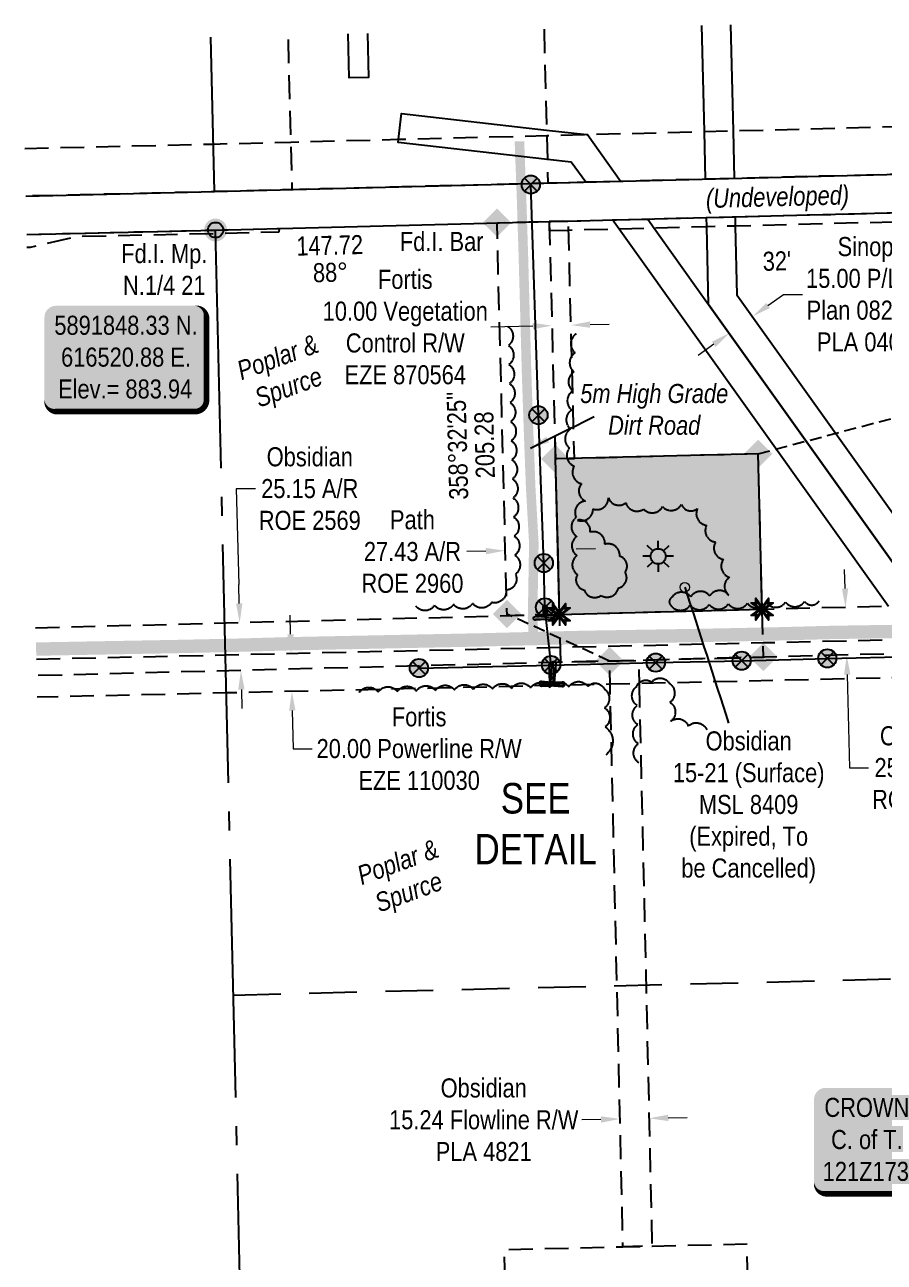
# Model space of a CAD drawing. Extents: x 616380 to 618749, y 5890946 to 5893101.
# Drawn here: x 616421 to 616872, y 5891307 to 5891956 of the extents above; entities that cross this region are included whole.
import ezdxf
from ezdxf.enums import TextEntityAlignment as Align

# ---------------------------------------------------------------- set-up
doc = ezdxf.new("R2010")
doc.units = 0
doc.header["$LTSCALE"] = 5
doc.header["$PDSIZE"] = 0.5
for name, pattern in [('0', [1, 1, 0]), ('foc-ACCESSROAD', [3.75, 2.5, -1.25]), ('foc-FLOWLINE', [3.75, 2.5, -1.25]), ('foc-LSD', [8, 5, -3]), ('foc-QUARTERLINE', [33, 25, -3, 2, -3]), ('foc-TIELINE', [1.875, 1.25, -0.625])]:
    doc.linetypes.add(name, pattern=pattern)
doc.layers.get('Defpoints').update_dxf_attribs({"color": 9})
for name, color, linetype, lineweight in [('AS-GENERAL', 48, 'Continuous', 18), ('C-AR-T', 13, 'Continuous', 9), ('C-FLOWLINE-T', 13, 'Continuous', 9), ('C-WS-T', 13, 'Continuous', 9), ('F-AR-T', 190, 'Continuous', 9), ('F-EZE-T', 190, 'Continuous', 9), ('F-RW-T', 190, 'Continuous', 9), ('T-TEXT', 48, 'Continuous', 18)]:
    doc.layers.add(name, color=color, linetype=linetype, lineweight=lineweight)
for name, color, linetype in [('AS-OWNER', 7, 'Continuous'), ('AS-POWER', 104, 'foc-POWER'), ('AS-POWER-EXISTING-ANC', 72, 'Continuous'), ('AS-POWER-EXISTING-PP', 72, 'Continuous'), ('AS-ROADS', 254, 'Continuous'), ('AS-SYMBOL', 7, 'Continuous'), ('C-FLOWLINE', 13, 'foc-FLOWLINE'), ('C-RW', 13, 'Continuous'), ('C-WS', 13, 'foc-ACCESSROAD'), ('C-WS-S', 8, 'Continuous'), ('DETAIL-T', 7, 'Continuous'), ('F-AR', 190, 'foc-ACCESSROAD'), ('F-EZE', 190, 'foc-FLOWLINE'), ('F-RW', 190, 'Continuous'), ('L-BD', 7, 'Continuous'), ('L-MON', 1, 'Continuous'), ('L-MON-T', 1, 'Continuous'), ('L-QSEC', 8, 'foc-QUARTERLINE'), ('L-SEC', 7, 'Continuous'), ('L-SECTION-LSD', 7, 'foc-LSD'), ('L-TIE', 7, 'foc-TIELINE'), ('P-PROPOSED', 10, 'Continuous'), ('P-PROPOSED-H', 21, 'Continuous'), ('T-BUSH', 110, '0'), ('T-BUSH-T', 110, 'Continuous')]:
    doc.layers.add(name, color=color, linetype=linetype)
doc.styles.add('80', font='ARIALN.TTF', dxfattribs={"height": 10})
doc.styles.add('80CG', font='ARIALN.TTF', dxfattribs={"height": 10})
doc.styles.add('80L', font='ARIALN.TTF', dxfattribs={"height": 10})
doc.styles.add('80LS', font='ARIALNI.TTF', dxfattribs={"height": 10})
doc.styles.add('foc-LtypeFont', font='ARIALN.TTF', dxfattribs={"height": 7.35})
doc.linetypes.add('foc-POWER', pattern='A,6,-1,["P",foc-LtypeFont,S=0.2,R=0,X=-0.625,Y=-0.75],-1.24,4', length=12.24)
doc.dimstyles.new('Compass 5 000', dxfattribs={"dimscale": 5, "dimtxt": 9, "dimasz": 2, "dimexe": 0.2, "dimexo": 0.0625, "dimgap": 0.5, "dimtad": 0, "dimtih": 1, "dimtoh": 1, "dimzin": 0, "dimdsep": 46, "dimtxsty": '80CG', "dimcen": 0.1, "dimse1": 1, "dimse2": 1, "dimclrd": 256, "dimclrt": 256, "dimaunit": 1, "dimadec": 4, "dimazin": 0, "dimtfac": 0.06, "dimtofl": 0, "dimtmove": 0, "dimatfit": 1, "dimfxl": 0.2, "dimtolj": 1, "dimtzin": 0, "dimlwd": -1, "dimarcsym": 0})

# ---------------------------------------------------------------- blocks, each defined once
blk = doc.blocks.new('*D422')
at = {"layer": 'Defpoints', "color": 0, "transparency": 16777216}
for p in [(616658.23, 5891628.56), (616560.89, 5891606.36), (616658.68, 5891608.57)]:
    blk.add_point(p, dxfattribs=at)
at = {"layer": 'F-EZE-T', "transparency": 16777216}
for p, q in [((616560.21, 5891636.34), (616559.98, 5891646.34)), ((616561.11, 5891596.36), (616561.57, 5891576.34)), ((616561.57, 5891576.34), (616571.57, 5891576.34))]:
    blk.add_line(p, q, dxfattribs=at)
for points in [[(616561.88, 5891636.38), (616558.54, 5891636.31), (616560.43, 5891626.35)], [(616562.78, 5891596.4), (616559.45, 5891596.32), (616560.89, 5891606.36)]]:
    blk.add_solid(points, dxfattribs=at)
at = {"layer": 'F-EZE-T', "transparency": 16777216, "insert": (616627.65, 5891576.34), "char_height": 10, "attachment_point": 5, "style": '80CG'}
blk.add_mtext('\\A1;Fortis\\P20.00 Powerline R/W\\PEZE 110030', dxfattribs=at)
blk = doc.blocks.new('*D425')
at = {"layer": 'Defpoints', "color": 0, "transparency": 16777216}
for p in [(616697.29, 5891798.2), (616697.56, 5891787.53), (616707.57, 5891787.79)]:
    blk.add_point(p, dxfattribs=at)
at = {"layer": 'F-EZE-T', "transparency": 16777216}
for p, q in [((616687.3, 5891797.94), (616665.18, 5891797.38)), ((616717.29, 5891798.7), (616727.29, 5891798.96))]:
    blk.add_line(p, q, dxfattribs=at)
for points in [[(616687.25, 5891799.61), (616687.34, 5891796.28), (616697.29, 5891798.2)], [(616717.25, 5891800.37), (616717.33, 5891797.04), (616707.29, 5891798.45)]]:
    blk.add_solid(points, dxfattribs=at)
at = {"layer": 'F-EZE-T', "transparency": 16777216, "insert": (616620.38, 5891797.38), "char_height": 10, "attachment_point": 5, "style": '80CG'}
blk.add_mtext('\\A1;Fortis\\P10.00 Vegetation\\PControl R/W\\PEZE 870564', dxfattribs=at)
blk = doc.blocks.new('*D429')
at = {"layer": 'C-FLOWLINE-T', "transparency": 16777216}
for p, q in [((616758.27, 5891382.76), (616768.26, 5891382.99)), ((616723.03, 5891381.96), (616713.03, 5891381.73))]:
    blk.add_line(p, q, dxfattribs=at)
for points in [[(616722.99, 5891383.62), (616723.06, 5891380.29), (616733.02, 5891382.19)], [(616758.23, 5891384.43), (616758.3, 5891381.1), (616748.27, 5891382.54)]]:
    blk.add_solid(points, dxfattribs=at)
at = {"layer": 'Defpoints', "color": 0, "transparency": 16777216}
for p in [(616732.72, 5891395.21), (616747.97, 5891395.56), (616733.02, 5891382.19)]:
    blk.add_point(p, dxfattribs=at)
at = {"layer": 'C-FLOWLINE-T', "transparency": 16777216, "insert": (616661.53, 5891381.73), "char_height": 10, "attachment_point": 5, "style": '80CG'}
blk.add_mtext('\\A1;Obsidian\\P15.24 Flowline R/W\\PPLA 4821', dxfattribs=at)
blk = doc.blocks.new('*D432')
at = {"layer": 'Defpoints', "color": 0, "transparency": 16777216}
for p in [(616672.18, 5891698.96), (616699.62, 5891699.66), (616672.66, 5891680.19)]:
    blk.add_point(p, dxfattribs=at)
at = {"layer": 'F-AR-T', "transparency": 16777216}
for p, q in [((616710.09, 5891681.14), (616720.09, 5891681.39)), ((616662.66, 5891679.93), (616652.67, 5891679.68))]:
    blk.add_line(p, q, dxfattribs=at)
for points in [[(616662.62, 5891681.6), (616662.71, 5891678.27), (616672.66, 5891680.19)], [(616710.05, 5891682.8), (616710.14, 5891679.47), (616700.1, 5891680.88)]]:
    blk.add_solid(points, dxfattribs=at)
at = {"layer": 'F-AR-T', "transparency": 16777216, "insert": (616624.14, 5891679.68), "char_height": 10, "attachment_point": 5, "style": '80CG'}
blk.add_mtext('\\A1;Path\\P27.43 A/R\\PROE 2960', dxfattribs=at)
blk = doc.blocks.new('*D434')
at = {"layer": 'C-AR-T', "transparency": 16777216}
for p, q in [((616851.06, 5891660.35), (616850.81, 5891670.35)), ((616852.2, 5891615.19), (616853.42, 5891566.38)), ((616853.42, 5891566.38), (616863.42, 5891566.38))]:
    blk.add_line(p, q, dxfattribs=at)
for points in [[(616852.72, 5891660.39), (616849.39, 5891660.31), (616851.31, 5891650.35)], [(616853.86, 5891615.24), (616850.53, 5891615.15), (616851.94, 5891625.19)]]:
    blk.add_solid(points, dxfattribs=at)
at = {"layer": 'Defpoints', "color": 0, "transparency": 16777216}
for p in [(616851.31, 5891650.35), (616962.4, 5891653.15), (616963.04, 5891627.99)]:
    blk.add_point(p, dxfattribs=at)
at = {"layer": 'C-AR-T', "transparency": 16777216, "insert": (616891.97, 5891566.38), "char_height": 10, "attachment_point": 5, "style": '80CG'}
blk.add_mtext('\\A1;Obsidian\\P25.15 A/R\\PROE 2569', dxfattribs=at)
blk = doc.blocks.new('GAS')
h = blk.add_hatch(color=255)
h.dxf.hatch_style = 1
edge = h.paths.add_edge_path()
edge.add_arc((0, 0), 0.9, 0, 360)
for p, q in [((0, 0.81), (0, 1.62)), ((-0.81, 0), (-1.62, 0)), ((-0.57, 0.57), (-1.14, 1.14)), ((0.57, 0.57), (1.14, 1.14)), ((1.62, 0), (0.81, 0)), ((-0.57, -0.57), (-1.14, -1.14)), ((0, -0.81), (0, -1.62)), ((1.14, -1.14), (0.57, -0.57))]:
    blk.add_line(p, q)
blk.add_circle((0, 0), 0.8)
blk = doc.blocks.new('*U418')
h = blk.add_hatch(color=255)
h.dxf.hatch_style = 1
edge = h.paths.add_edge_path()
edge.add_arc((0.2, 2.16), 0.2, -5.284, 174.716, ccw=False)
edge.add_line((0.4, 2.14), (0.22, 0.18))
edge.add_line((0.22, 0.18), (-0.18, 0.22))
edge.add_line((-0.18, 0.22), (0, 2.18))
h = blk.add_hatch(color=255)
h.dxf.hatch_style = 1
edge = h.paths.add_edge_path()
edge.add_arc((-1.1, 0.1), 0.2, 84.716, 264.716, ccw=False)
edge.add_line((-1.08, 0.3), (0.22, 0.18))
edge.add_line((0.22, 0.18), (1.11, 0.1))
edge.add_arc((1.1, -0.1), 0.2, -95.284, 84.716, ccw=False)
edge.add_line((1.08, -0.3), (-1.11, -0.1))
at = {"color": 255, "flags": 128}
blk.add_lwpolyline([(0, 2.18, -1), (0.4, 2.14), (0.22, 0.18), (-0.18, 0.22)], format="xyb", close=True, dxfattribs=at)
at = {"color": 72, "const_width": 0.1, "flags": 128}
for points in [[(0.2, 2.16), (0, 0)], [(-1.1, 0.1), (1.1, -0.1)]]:
    blk.add_lwpolyline(points, dxfattribs=at)
at = {"color": 255}
blk.add_lwpolyline([(-1.11, -0.1, -1), (-1.08, 0.3), (0.22, 0.18), (1.11, 0.1, -1), (1.08, -0.3)], format="xyb", close=True, dxfattribs=at)
blk = doc.blocks.new('*U419')
h = blk.add_hatch(color=255)
h.dxf.hatch_style = 1
edge = h.paths.add_edge_path()
edge.add_arc((-1.1, -0.08), 0.2, 94.0216, 274.0216, ccw=False)
edge.add_line((-1.11, 0.12), (0.19, 0.21))
edge.add_line((0.19, 0.21), (1.08, 0.28))
edge.add_arc((1.1, 0.08), 0.2, -85.9784, 94.0216, ccw=False)
edge.add_line((1.11, -0.12), (-1.08, -0.28))
h = blk.add_hatch(color=255)
h.dxf.hatch_style = 1
edge = h.paths.add_edge_path()
edge.add_arc((-0.08, 1.08), 0.2, 4.0216, 184.0216, ccw=False)
edge.add_line((0.12, 1.1), (0.19, 0.21))
edge.add_line((0.19, 0.21), (-0.21, 0.19))
edge.add_line((-0.21, 0.19), (-0.28, 1.07))
at = {"color": 255}
blk.add_lwpolyline([(-1.08, -0.28, -1), (-1.11, 0.12), (0.19, 0.21), (1.08, 0.28, -1), (1.11, -0.12)], format="xyb", close=True, dxfattribs=at)
at = {"color": 72, "const_width": 0.1, "flags": 128}
for points in [[(-1.1, -0.08), (1.1, 0.08)], [(-0.08, 1.08), (0, 0)]]:
    blk.add_lwpolyline(points, dxfattribs=at)
at = {"color": 255, "flags": 128}
blk.add_lwpolyline([(-0.28, 1.07, -1), (0.12, 1.1), (0.19, 0.21), (-0.21, 0.19)], format="xyb", close=True, dxfattribs=at)
blk = doc.blocks.new('POWERPOLE')
h = blk.add_hatch(color=255)
edge = h.paths.add_edge_path()
edge.add_arc((0, 0), 0.96, 0, 360)
at = {"linetype": 'Continuous'}
for p, q in [((0.68, -0.68), (-0.68, 0.68)), ((-0.68, -0.68), (0.68, 0.68))]:
    blk.add_line(p, q, dxfattribs=at)
blk.add_circle((0, 0), 0.96, dxfattribs=at)
blk = doc.blocks.new('fdia')
at = {"color": 255, "const_width": 1}
blk.add_lwpolyline([(-0.5, 0, 1), (0.5, 0, 1)], format="xyb", close=True, dxfattribs=at)
blk = doc.blocks.new('Fdiaa')
blk.add_blockref('fdia', (0, 0))
blk = doc.blocks.new('fdib')
at = {"color": 1, "const_width": 1.6}
blk.add_lwpolyline([(-0.4, 0, 1), (0.4, 0, 1)], format="xyb", close=True, dxfattribs=at)
at = {"color": 1}
blk.add_circle((0, 0), 0.8, dxfattribs=at)
blk = doc.blocks.new('Fdibb')
blk.add_blockref('fdib', (0, 0))
blk = doc.blocks.new('fdicc')
for name in ['Fdibb', 'Fdiaa']:
    blk.add_blockref(name, (0, 0))
blk = doc.blocks.new('FDI')
blk.add_blockref('fdicc', (0, 0))
blk = doc.blocks.new('SMONA')
blk.add_hatch(color=255).paths.add_polyline_path([(0, -1.49), (1.49, 0), (0, 1.49), (-1.49, 0)])
blk = doc.blocks.new('SMONAA')
blk.add_blockref('SMONA', (0, 0))
blk = doc.blocks.new('SMONB')
at = {"color": 1}
blk.add_solid([(0, 1.2), (1.2, 0), (-1.2, 0), (0, -1.2)], dxfattribs=at)
blk = doc.blocks.new('SMONBB')
blk.add_blockref('SMONB', (0, 0))
blk = doc.blocks.new('SMONCC')
for name in ['SMONAA', 'SMONBB']:
    blk.add_blockref(name, (0, 0))
blk = doc.blocks.new('FDIBAR')
blk.add_blockref('SMONCC', (0, 0))
blk = doc.blocks.new('*U443')
h = blk.add_hatch(color=255)
h.dxf.hatch_style = 1
edge = h.paths.add_edge_path()
edge.add_arc((-0.09, 2), 0.2, 2.6486, 182.6486, ccw=False)
edge.add_line((0.11, 2.01), (0.19, 0.21))
edge.add_line((0.19, 0.21), (-0.21, 0.19))
edge.add_line((-0.21, 0.19), (-0.29, 1.99))
h = blk.add_hatch(color=255)
h.dxf.hatch_style = 1
edge = h.paths.add_edge_path()
edge.add_arc((-1.1, -0.05), 0.2, 92.6486, 272.6486, ccw=False)
edge.add_line((-1.11, 0.15), (0.19, 0.21))
edge.add_line((0.19, 0.21), (1.09, 0.25))
edge.add_arc((1.1, 0.05), 0.2, -87.3514, 92.6486, ccw=False)
edge.add_line((1.11, -0.15), (-1.09, -0.25))
at = {"color": 255, "flags": 128}
blk.add_lwpolyline([(-0.29, 1.99, -1), (0.11, 2.01), (0.19, 0.21), (-0.21, 0.19)], format="xyb", close=True, dxfattribs=at)
at = {"color": 72, "const_width": 0.1, "flags": 128}
for points in [[(-0.09, 2), (0, 0)], [(-1.1, -0.05), (1.1, 0.05)]]:
    blk.add_lwpolyline(points, dxfattribs=at)
at = {"color": 255}
blk.add_lwpolyline([(-1.09, -0.25, -1), (-1.11, 0.15), (0.19, 0.21), (1.09, 0.25, -1), (1.11, -0.15)], format="xyb", close=True, dxfattribs=at)
blk = doc.blocks.new('TEMP')
h = blk.add_hatch(color=255)
h.dxf.hatch_style = 1
h.paths.add_polyline_path([(0, 0.25), (-0.67, 1.15), (-0.67, 0.67), (-1.15, 0.67), (-0.25, 0), (-1.15, -0.67), (-0.67, -0.67), (-0.67, -1.15), (0, -0.25), (0.67, -1.15), (0.67, -0.67), (1.15, -0.67), (0.25, 0), (1.15, 0.67), (0.67, 0.67), (0.67, 1.15)])
h.paths.add_polyline_path([(0.57, 0.85), (0.57, 0.57), (0.85, 0.57), (0.08, 0), (0.85, -0.57), (0.57, -0.57), (0.57, -0.85), (0, -0.08), (-0.57, -0.85), (-0.57, -0.57), (-0.85, -0.57), (-0.08, 0), (-0.85, 0.57), (-0.57, 0.57), (-0.57, 0.85), (0, 0.08)], flags=16)
h = blk.add_hatch(color=1)
h.dxf.hatch_style = 1
h.paths.add_polyline_path([(0, 0.08), (-0.57, 0.85), (-0.57, 0.57), (-0.85, 0.57), (-0.08, 0), (-0.85, -0.57), (-0.57, -0.57), (-0.57, -0.85), (0, -0.08), (0.57, -0.85), (0.57, -0.57), (0.85, -0.57), (0.08, 0), (0.85, 0.57), (0.57, 0.57), (0.57, 0.85)])
at = {"color": 1}
for p, q in [((-0.08, 0), (0.08, 0)), ((0, 0.08), (0, -0.08))]:
    blk.add_line(p, q, dxfattribs=at)
at = {"color": 255, "flags": 128}
blk.add_lwpolyline([(-0.25, 0), (-1.15, 0.67), (-0.67, 0.67), (-0.67, 1.15), (0, 0.25), (0.67, 1.15), (0.67, 0.67), (1.15, 0.67), (0.25, 0), (1.15, -0.67), (0.67, -0.67), (0.67, -1.15), (0, -0.25), (-0.67, -1.15), (-0.67, -0.67), (-1.15, -0.67)], close=True, dxfattribs=at)
at = {"color": 1, "flags": 128}
blk.add_lwpolyline([(-0.08, 0), (-0.85, 0.57), (-0.57, 0.57), (-0.57, 0.85), (0, 0.08), (0.57, 0.85), (0.57, 0.57), (0.85, 0.57), (0.08, 0), (0.85, -0.57), (0.57, -0.57), (0.57, -0.85), (0, -0.08), (-0.57, -0.85), (-0.57, -0.57), (-0.85, -0.57)], close=True, dxfattribs=at)
blk = doc.blocks.new('*D446')
at = {"layer": 'Defpoints', "color": 0, "transparency": 16777216}
for p in [(616802.49, 5891802.95), (616828.75, 5891766.17), (616816.53, 5891757.45)]:
    blk.add_point(p, dxfattribs=at)
at = {"layer": 'F-RW-T', "transparency": 16777216}
for p, q in [((616810.63, 5891808.76), (616818.77, 5891814.57)), ((616818.77, 5891814.57), (616828.77, 5891814.57)), ((616782.14, 5891788.42), (616774, 5891782.61))]:
    blk.add_line(p, q, dxfattribs=at)
for points in [[(616809.66, 5891810.11), (616811.6, 5891807.4), (616802.49, 5891802.95)], [(616781.17, 5891789.77), (616783.1, 5891787.06), (616790.27, 5891794.23)]]:
    blk.add_solid(points, dxfattribs=at)
at = {"layer": 'F-RW-T', "transparency": 16777216, "insert": (616867.85, 5891814.57), "char_height": 10, "attachment_point": 5, "style": '80CG', "bg_fill": 3, "box_fill_scale": 1.1, "bg_fill_color": 256, "bg_fill_true_color": 13158600, "bg_fill_transparency": 0}
blk.add_mtext('\\A1;Sinopec\\P15.00 P/L R/W\\PPlan 082 1042\\PPLA 040729', dxfattribs=at)
blk = doc.blocks.new('*D447')
at = {"layer": 'C-AR-T', "transparency": 16777216}
for p, q in [((616541.74, 5891712.68), (616531.74, 5891712.68)), ((616531.74, 5891712.68), (616533.02, 5891662.5)), ((616533.28, 5891652.5), (616533.02, 5891662.5)), ((616534.43, 5891607.38), (616534.69, 5891597.39))]:
    blk.add_line(p, q, dxfattribs=at)
for points in [[(616534.95, 5891652.55), (616531.61, 5891652.46), (616533.54, 5891642.51)], [(616536.1, 5891607.43), (616532.77, 5891607.34), (616534.18, 5891617.38)]]:
    blk.add_solid(points, dxfattribs=at)
at = {"layer": 'Defpoints', "color": 0, "transparency": 16777216}
for p in [(616533.54, 5891642.51), (616544.59, 5891642.79), (616545.24, 5891617.66)]:
    blk.add_point(p, dxfattribs=at)
at = {"layer": 'C-AR-T', "transparency": 16777216, "insert": (616570.29, 5891712.68), "char_height": 10, "attachment_point": 5, "style": '80CG'}
blk.add_mtext('\\A1;Obsidian\\P25.15 A/R\\PROE 2569', dxfattribs=at)
blk = doc.blocks.new('*U454')
h = blk.add_hatch(color=254)
edge = h.paths.add_edge_path()
edge.add_line((-36.5, -28.5), (36.5, -28.5))
edge.add_arc((36.5, -22.5), 6, 270, 360)
edge.add_line((42.5, -22.5), (42.5, 21))
edge.add_arc((36.5, 21), 6, 0, 90)
edge.add_line((36.5, 27), (-36.5, 27))
edge.add_arc((-36.5, 21), 6, 90, 180)
edge.add_line((-42.5, 21), (-42.5, -22.5))
edge.add_arc((-36.5, -22.5), 6, 180, 270)
at = {"color": 1, "flags": 128}
blk.add_lwpolyline([(-36.5, -28.5, 3, 3, 0), (36.5, -28.5, 3, 3, 0.414214), (42.5, -22.5, 3, 3, 0), (42.5, 21, 3, 0, 0.414214), (36.5, 27, 0, 0, 0), (-36.5, 27, 0, 0, 0.414214), (-42.5, 21, 0, 0, 0), (-42.5, -22.5, 0, 3, 0.414214)], format="xyseb", close=True, dxfattribs=at)
blk.add_lwpolyline([(30.2, 16.34, 0, 10, 0), (0, 0, 5, 5, 0)], format="xyseb", dxfattribs=at)
at = {"color": 1, "style": '80'}
blk.add_attdef('ENTER_TEXT_001', (-35.99, -5), '', height=10, dxfattribs=at)
blk = doc.blocks.new('*U470')
h = blk.add_hatch(color=255)
edge = h.paths.add_edge_path()
edge.add_line((-21.5, -28.5), (21.5, -28.5))
edge.add_arc((21.5, -22.5), 6, 270, 360)
edge.add_line((27.5, -22.5), (27.5, 21))
edge.add_arc((21.5, 21), 6, 0, 90)
edge.add_line((21.5, 27), (-21.5, 27))
edge.add_arc((-21.5, 21), 6, 90, 180)
edge.add_line((-27.5, 21), (-27.5, -22.5))
edge.add_arc((-21.5, -22.5), 6, 180, 270)
at = {"color": 14, "flags": 128}
blk.add_lwpolyline([(-21.5, -28.5, 3, 3, 0), (21.5, -28.5, 3, 3, 0.414214), (27.5, -22.5, 3, 3, 0), (27.5, 21, 3, 0, 0.414214), (21.5, 27, 0, 0, 0), (-21.5, 27, 0, 0, 0.414214), (-27.5, 21, 0, 0, 0), (-27.5, -22.5, 0, 3, 0.414214)], format="xyseb", close=True, dxfattribs=at)
at = {"color": 14, "style": '80'}
blk.add_attdef('ENTER_TEXT_001', (-26.85, -4.92), '', height=10, dxfattribs=at)

msp = doc.modelspace()

# ---------------------------------------------------------------- hatches: boundary and pattern name
at = {"layer": 'P-PROPOSED-H'}
h = msp.add_hatch(color=256, dxfattribs=at)
h.dxf.hatch_style = 1
h.paths.add_polyline_path([(616701.155, 5891646.793), (616807.575, 5891649.514), (616805.5, 5891730.976), (616699.08, 5891728.255)])

# ---------------------------------------------------------------- linework, layer by layer
at = {"layer": 'AS-POWER', "flags": 128}
for points in [[(616696.835, 5891620.232), (616693.666, 5891650.484), (616693.053, 5891673.677), (616690.197, 5891751.228), (616686.23, 5891872.162)], [(616627.544, 5891618.622), (616696.835, 5891620.232), (616751.76, 5891621.488), (616796.824, 5891622.489), (616841.775, 5891623.698), (616886.801, 5891624.668), (616941.869, 5891625.861)]]:
    msp.add_lwpolyline(points, dxfattribs=at)
at = {"layer": 'AS-ROADS', "flags": 128}
for points, const_width in [([(616680.259, 5891894.826), (616681.38, 5891864.844), (616682.33, 5891834.616), (616683.16, 5891804.48), (616683.978, 5891774.205), (616685.006, 5891743.985), (616686.134, 5891713.946), (616687.814, 5891683.925), (616687.151, 5891644.93), (616687.598, 5891634.406)], 4.998), ([(617143.135, 5891862.169), (617145.081, 5891832.083), (617146.176, 5891788.607), (617146.249, 5891758.553), (617140.939, 5891728.863), (617134.454, 5891709.776), (617122.216, 5891686.726), (617109.577, 5891668.984), (617092.627, 5891653.153), (617068.237, 5891643.484), (617043.947, 5891641.768), (616983.27, 5891640.211), (616952.876, 5891639.561), (616921.878, 5891638.756), (616891.503, 5891638.039), (616844.637, 5891637.329), (616814.639, 5891636.531), (616773.529, 5891635.711), (616712.824, 5891634.705), (616658.862, 5891633.383), (616559.129, 5891631.364), (616528.914, 5891630.526), (616498.46, 5891629.879), (616426.747, 5891628.58)], 6.997)]:
    msp.add_lwpolyline(points, dxfattribs=dict(at, const_width=const_width))
at = {"layer": 'C-FLOWLINE', "flags": 128}
msp.add_lwpolyline([(616743.029, 5891610.489), (616749.808, 5891315.536), (616734.563, 5891315.177), (616727.784, 5891610.142), (616727.627, 5891616.999), (616727.512, 5891622.322), (616742.735, 5891622.711), (616742.872, 5891617.354), (616743.029, 5891610.489)], close=True, dxfattribs=at)
at = {"layer": 'C-RW'}
msp.add_lwpolyline([(616600.533, 5891951.362), (616601.01, 5891928.332), (616590.956, 5891928.124), (616590.48, 5891951.119)], dxfattribs=at)
at = {"layer": 'C-WS', "flags": 128}
for points in [[(616699.08, 5891728.255), (616701.795, 5891621.665), (616808.215, 5891624.385), (616805.5, 5891730.976)], [(617341.924, 5891212.209), (617342.156, 5891202.377), (617160.997, 5891198.205), (617150.994, 5891197.976), (617141.028, 5891197.741), (617130.868, 5891197.502), (616675.391, 5891186.665), (616672.397, 5891313.712), (616734.563, 5891315.177), (616749.808, 5891315.536), (616799.444, 5891316.706), (616801.727, 5891219.83), (616801.963, 5891209.767), (617056.848, 5891215.772), (617130.751, 5891217.514), (617140.492, 5891217.744), (617150.859, 5891217.988), (617160.471, 5891218.214), (617163.481, 5891218.285), (617341.682, 5891222.485), (617341.924, 5891212.209)]]:
    msp.add_lwpolyline(points, close=True, dxfattribs=at)
msp.add_lwpolyline([(616426.492, 5891639.772), (617067.293, 5891656.154), (617067.743, 5891631.02), (616427.063, 5891614.641)], dxfattribs=at)
at = {"layer": 'F-AR', "flags": 128}
msp.add_lwpolyline([(616693.154, 5891953.596), (616694.5, 5891900.756), (616694.573, 5891897.869), (616694.892, 5891885.38), (616695.21, 5891872.875), (616561.067, 5891869.467), (616560.432, 5891894.453), (616559.008, 5891950.36)], dxfattribs=at)
msp.add_lwpolyline([(616695.907, 5891852.827), (616701.155, 5891646.793), (616673.742, 5891646.093), (616668.495, 5891852.09)], close=True, dxfattribs=at)
at = {"layer": 'F-EZE', "flags": 128}
for points in [[(616420.781, 5891891.112), (616519.66, 5891893.415), (616560.432, 5891894.453), (616616.801, 5891895.889), (616694.573, 5891897.869), (616715.425, 5891898.399), (616715.889, 5891898.411), (616777.274, 5891899.973), (616792.278, 5891900.355), (617033.296, 5891906.494), (617044.637, 5891906.784), (617121.392, 5891908.739), (617131.395, 5891908.994), (617146.519, 5891909.378), (617151.52, 5891909.506), (617152.12, 5891909.521), (617162.122, 5891909.775), (617325.355, 5891913.932), (617325.962, 5891888.946), (617162.752, 5891884.78), (617152.75, 5891884.525), (617152.15, 5891884.509), (617147.149, 5891884.382), (617132.025, 5891883.997), (617118.15, 5891883.643), (617058.326, 5891882.117), (617046.984, 5891881.828), (616792.898, 5891875.359), (616777.894, 5891874.977), (616733.409, 5891873.846), (616715.012, 5891873.378), (616695.21, 5891872.875), (616561.067, 5891869.467), (616520.251, 5891868.431), (616421.349, 5891866.127)], [(616421.806, 5891846.023), (616520.727, 5891848.327), (616554.191, 5891849.176), (616554.108, 5891847.274), (616520.771, 5891846.425), (616447.542, 5891844.761), (616423.578, 5891839.163), (616421.962, 5891839.125)], [(616426.866, 5891623.307), (616525.912, 5891625.563), (616701.526, 5891629.544), (616808.087, 5891631.963), (616886.153, 5891633.736), (616904.561, 5891634.154), (616922.705, 5891634.567), (617052.434, 5891637.517), (617067.621, 5891637.863), (617154.795, 5891639.848), (617154.954, 5891632.846), (617155.248, 5891619.861), (617150.266, 5891619.747), (617150.722, 5891599.935), (617154.987, 5891414.428), (617155.435, 5891394.931), (617156.959, 5891328.699), (617158.258, 5891328.732), (617160.857, 5891328.799), (617160.967, 5891324.76), (617161.113, 5891318.805), (617157.216, 5891318.705), (617157.699, 5891303.862), (617158.349, 5891283.894), (617160.471, 5891218.214), (617160.833, 5891207.563), (617341.924, 5891212.209), (617342.156, 5891202.377), (617342.395, 5891192.223), (617161.25, 5891187.575), (617151.248, 5891187.318), (617141.36, 5891187.065), (617141.028, 5891197.741), (617140.492, 5891217.744), (617137.809, 5891324.214), (617135.644, 5891410.002), (617135.143, 5891429.546), (617130.279, 5891619.294), (617067.979, 5891617.825), (617051.973, 5891617.511), (616936.752, 5891614.89), (616918.607, 5891614.477), (616900.2, 5891614.059), (616743.029, 5891610.489), (616727.784, 5891610.142), (616526.377, 5891605.576), (616427.321, 5891603.318)]]:
    msp.add_lwpolyline(points, dxfattribs=at)
for points in [[(616705.849, 5891848.135), (616696.033, 5891847.885), (616695.907, 5891852.827), (616705.725, 5891853.025), (616729.159, 5891853.621), (616747.543, 5891854.088), (616778.38, 5891854.873), (616793.383, 5891855.254), (617058.008, 5891861.993), (617069.346, 5891862.282), (617109.307, 5891863.3), (617125.466, 5891863.712), (617132.531, 5891863.893), (617132.56, 5891862.712), (617132.654, 5891859.002), (617123.352, 5891858.765), (617107.159, 5891858.352), (617072.016, 5891857.456), (617060.679, 5891857.167), (616793.501, 5891850.363), (616778.497, 5891849.982), (616750.972, 5891849.282), (616732.587, 5891848.815), (616705.849, 5891848.135)], [(616695.907, 5891852.827), (616699.08, 5891728.255), (616709.077, 5891728.511), (616705.904, 5891853.082)]]:
    msp.add_lwpolyline(points, close=True, dxfattribs=at)
at = {"layer": 'F-RW'}
for points in [[(616790.899, 5891955.954), (616792.278, 5891900.355), (616792.898, 5891875.359), (616777.894, 5891874.978), (616777.274, 5891899.973), (616775.894, 5891955.592)], [(616873.875, 5891650.924), (616735.18, 5891845.179), (616732.587, 5891848.815), (616729.159, 5891853.621), (616747.543, 5891854.088), (616750.972, 5891849.282), (616753.561, 5891845.653), (616779.478, 5891809.348), (616892.252, 5891651.389)], [(616892.252, 5891651.388), (616779.478, 5891809.349), (616778.498, 5891849.982), (616778.38, 5891854.872), (616793.383, 5891855.254), (616793.501, 5891850.363), (616794.371, 5891814.319), (616910.364, 5891651.848)]]:
    msp.add_lwpolyline(points, dxfattribs=at)
msp.add_lwpolyline([(616694.5, 5891900.756), (616715.425, 5891898.399), (616715.889, 5891898.411), (616733.409, 5891873.846), (616715.012, 5891873.378), (616707.445, 5891883.967), (616694.892, 5891885.38), (616616.611, 5891894.195), (616616.801, 5891895.889), (616618.314, 5891909.334), (616694.5, 5891900.756)], close=True, dxfattribs=at)
at = {"layer": 'L-QSEC'}
for p, q in [((616520.251, 5891868.431), (616518.335, 5891949.379)), ((616520.727, 5891848.327), (616538.721, 5891075.146))]:
    msp.add_line(p, q, dxfattribs=at)
at = {"layer": 'L-SEC'}
for p, q in [((616520.215, 5891868.433), (617325.962, 5891888.949)), ((616421.349, 5891866.136), (616520.26, 5891868.434)), ((616520.727, 5891848.327), (617326.45, 5891868.843)), ((616421.806, 5891846.029), (616520.727, 5891848.327))]:
    msp.add_line(p, q, dxfattribs=at)
at = {"layer": 'L-SECTION-LSD'}
msp.add_line((616530.063, 5891447.194), (617335.924, 5891466.831), dxfattribs=at)
at = {"layer": 'L-TIE', "color": 0, "flags": 128}
for points in [[(616805.5, 5891730.976), (617326.45, 5891868.843)], [(616727.512, 5891622.322), (616673.72, 5891646.959)]]:
    msp.add_lwpolyline(points, dxfattribs=at)
at = {"layer": 'P-PROPOSED', "flags": 128}
msp.add_lwpolyline([(616701.155, 5891646.793), (616807.575, 5891649.514), (616805.5, 5891730.976), (616699.08, 5891728.255)], close=True, dxfattribs=at)
at = {"layer": 'T-BUSH', "flags": 128}
for points in [[(616674.136, 5891797.791, -0.5205671), (616674.446, 5891787.795, -0.5205671), (616674.755, 5891777.8, -0.5205671), (616675.064, 5891767.805, -0.5205671), (616675.374, 5891757.81, -0.5205671), (616675.683, 5891747.815, -0.5205671), (616675.992, 5891737.819, -0.5205671), (616676.302, 5891727.824, -0.5205671), (616676.611, 5891717.829, -0.5205671), (616676.92, 5891707.834, -0.5205671), (616677.23, 5891697.838, -0.5205671), (616677.539, 5891687.843, -0.5205671), (616677.848, 5891677.848, -0.5205671), (616678.158, 5891667.853, -0.5205671), (616673.314, 5891659.468, -0.5205671), (616665.674, 5891653.034, -0.5205671), (616655.686, 5891652.531, -0.5205671), (616645.699, 5891652.027, -0.5205671), (616635.712, 5891651.524, -0.5205671), (616625.977, 5891651.034, -0.5205671)], [(616710.069, 5891793.895, 0.5205671), (616709.47, 5891783.913, 0.5205671), (616708.871, 5891773.931, 0.5205671), (616708.271, 5891763.949, 0.5205671), (616707.672, 5891753.967, 0.5205671), (616707.073, 5891743.985, 0.5205671), (616706.473, 5891734.003, 0.5205671), (616709.017, 5891724.555, 0.5205671), (616712.884, 5891715.333, 0.5205671), (616714.859, 5891706.26, 0.5205671), (616710.017, 5891697.643, 0.5205671), (616710.234, 5891687.645, 0.5205671), (616710.45, 5891677.648, 0.5205671), (616710.666, 5891667.65, 0.5205671), (616714.22, 5891659.662, 0.5205671), (616723.055, 5891656.746, 0.5205671), (616732.242, 5891660.697, 0.5205671), (616735.667, 5891668.898, 0.5205671), (616732.863, 5891677.252, 0.5205671), (616725.113, 5891683.57, 0.5205671), (616717.362, 5891689.889, 0.5205671), (616710.76, 5891696.176, 0.5205671), (616718.854, 5891702.047, 0.5205671), (616726.949, 5891707.919, 0.5205671), (616736.079, 5891705.302, 0.5205671), (616745.405, 5891702.007, 0.5205671), (616755.32, 5891703.313, 0.5205671), (616765.248, 5891704.479, 0.5205671), (616773.689, 5891702.33, 0.5205671), (616778.397, 5891693.508, 0.5205671), (616783.105, 5891684.686, 0.5205671), (616787.214, 5891675.571, 0.5205671), (616790.471, 5891666.249, 0.5205671), (616790.059, 5891656.889, 0.5205671), (616780.069, 5891656.443, 0.5205671), (616770.079, 5891655.998, 0.5205671), (616760.088, 5891655.553, 0.5205671), (616759.857, 5891651.345, 0.5205671), (616769.852, 5891651.661, 0.5205671), (616779.847, 5891651.977, 0.5205671), (616789.842, 5891652.292, 0.5205671), (616799.837, 5891652.608, 0.5205671), (616809.832, 5891652.924, 0.5205671), (616819.827, 5891653.24, 0.5205671), (616829.822, 5891653.556, 0.5205671), (616837.494, 5891653.798, 0.5205671)], [(616596.209, 5891605.789, -0.5205671), (616606.202, 5891606.062, -0.5205671), (616616.194, 5891606.335, -0.5205671), (616626.187, 5891606.607, -0.5205671), (616636.179, 5891606.88, -0.5205671), (616646.171, 5891607.153, -0.5205671), (616656.164, 5891607.425, -0.5205671), (616666.156, 5891607.698, -0.5205671), (616676.149, 5891607.97, -0.5205671), (616686.141, 5891608.243, -0.5205671), (616696.134, 5891608.516, -0.5205671), (616706.126, 5891608.788, -0.5205671), (616716.119, 5891609.061, -0.5205671), (616724.644, 5891607.781, -0.5205671), (616724.93, 5891597.789, -0.5205671), (616725.216, 5891587.797, -0.5205671), (616725.635, 5891573.191, -0.5205671)], [(616742.888, 5891568.972, -0.5205671), (616742.603, 5891578.964, -0.5205671), (616742.318, 5891588.957, -0.5205671), (616742.034, 5891598.949, -0.5205671), (616741.749, 5891608.941, -0.5205671), (616749.574, 5891611.215, -0.5205671), (616758.856, 5891610.671, -0.5205671), (616759.226, 5891600.682, -0.5205671), (616759.597, 5891590.692, -0.5205671), (616768.783, 5891588.233, -0.5205671), (616778.493, 5891586.324, -0.5205671)]]:
    msp.add_lwpolyline(points, format="xyb", dxfattribs=at)

# ---------------------------------------------------------------- block references
at = {"color": 3, "xscale": 4.998103800000007, "yscale": 4.998103800000007, "zscale": 4.998103800000007}
for p in [(616668.494, 5891852.129), (616673.72, 5891646.959, 0.429)]:
    msp.add_blockref('FDIBAR', p, dxfattribs=at)
at = {"layer": 'AS-OWNER', "color": 5}
ref = msp.add_blockref('*U470', (616862.288, 5891371.499), dxfattribs=at)
ref.add_attrib('ENTER_TEXT_001', 'CROWN', (616840.228, 5891383.272), dxfattribs={"layer": '0', "color": 14, "height": 10, "style": '80'})
ref.add_attrib('ENTER_TEXT_002', 'C. of T.', (616843.724, 5891366.428), dxfattribs={"layer": '0', "color": 14, "height": 10, "style": '80'})
ref.add_attrib('ENTER_TEXT_003', '121Z173', (616839.335, 5891349.72), dxfattribs={"layer": '0', "color": 14, "height": 10, "style": '80'})
at = {"layer": 'AS-POWER-EXISTING-ANC'}
for name, p, xscale, yscale, zscale in [('*U419', (616694.046, 5891645.079), 4.998103800000009, 4.998103800000009, 4.998103800000009), ('*U419', (616694.046, 5891645.079), 4.998103800000007, 4.998103800000007, 4.998103800000007), ('*U443', (616697.297, 5891610.245), 4.998103800000007, 4.998103800000007, 4.998103800000007), ('*U418', (616697.297, 5891610.245), 4.998103800000009, 4.998103800000009, 4.998103800000009)]:
    msp.add_blockref(name, p, dxfattribs=dict(at, xscale=xscale, yscale=yscale, zscale=zscale))
at = {"layer": 'AS-POWER-EXISTING-PP', "xscale": 4.998103800000004, "yscale": 4.998103800000004, "zscale": 4.998103800000004}
for p in [(616686.23, 5891872.162), (616690.197, 5891751.228), (616693.053, 5891673.677), (616693.666, 5891650.484), (616627.544, 5891618.622), (616696.835, 5891620.232), (616751.76, 5891621.488), (616796.824, 5891622.489), (616841.775, 5891623.698)]:
    msp.add_blockref('POWERPOLE', p, dxfattribs=at)
at = {"layer": 'AS-SYMBOL', "xscale": 5.000000000000011, "yscale": 5.000000000000011, "zscale": 5.000000000000011}
msp.add_blockref('GAS', (616753.014, 5891677.224), dxfattribs=at)
at = {"layer": 'C-WS-S', "xscale": 5.000000000000009, "yscale": 5.000000000000009, "zscale": 5.000000000000009}
msp.add_blockref('GAS', (616753.014, 5891677.224), dxfattribs=at)
at = {"layer": 'DETAIL-T', "color": 5}
ref = msp.add_blockref('*U454', (616473.622, 5891781.614), dxfattribs=dict(at, xscale=0.99962076, yscale=0.99962076, zscale=0.99962076))
ref.add_attrib('ENTER_TEXT_001', '5891848.33 N.', (616436.316, 5891793.382), dxfattribs={"layer": '0', "color": 1, "height": 9.99621, "style": '80'})
ref.add_attrib('ENTER_TEXT_002', '616520.88 E.', (616439.838, 5891776.681), dxfattribs={"layer": '0', "color": 1, "height": 9.99621, "style": '80'})
ref.add_attrib('ENTER_TEXT_003', 'Elev.= 883.94', (616438.27, 5891759.979), dxfattribs={"layer": '0', "color": 1, "height": 9.99621, "style": '80'})
at = {"layer": 'L-MON', "color": 3, "xscale": 5.000000000000009, "yscale": 5.000000000000009, "zscale": 5.000000000000009}
msp.add_blockref('FDI', (616520.88, 5891848.331), dxfattribs=at)
at = {"layer": 'L-MON', "color": 2, "xscale": 4.998103800000004, "yscale": 4.998103800000004, "zscale": 4.998103800000004}
for name, p in [('FDIBAR', (616699.068, 5891728.291)), ('TEMP', (616807.575, 5891649.514)), ('TEMP', (616701.155, 5891646.793)), ('FDIBAR', (616727.512, 5891622.322)), ('FDIBAR', (616808.208, 5891624.385))]:
    msp.add_blockref(name, p, dxfattribs=at)

# ---------------------------------------------------------------- texts
at = {"layer": 'AS-GENERAL', "insert": (616750.967, 5891754.202), "char_height": 9.99621, "width": 77.64899, "attachment_point": 5, "style": '80CG'}
msp.add_mtext('\\A1;{\\fArial Narrow|b0|i1|c0|p34;5m High Grade Dirt Road}', dxfattribs=at)
at = {"layer": 'C-WS-T', "insert": (616800.501, 5891545.604), "char_height": 9.99621, "width": 78.96499, "attachment_point": 5, "style": '80CG'}
msp.add_mtext('\\A1;Obsidian\\P15-21 (Surface)\\PMSL 8409\\P(Expired, To\\Pbe Cancelled)', dxfattribs=at)
at = {"layer": 'DETAIL-T', "color": 3, "insert": (616688.777, 5891537.035), "char_height": 16, "width": 63.63613, "attachment_point": 5, "style": '80CG'}
msp.add_mtext('SEE\\PDETAIL', dxfattribs=at)
at = {"layer": 'L-BD', "style": '80L'}
for s, height, rotation, p in [('147.72', 9.9962, 1.4586, (616580.733, 5891840.371)), ("32'", 9.9962, 1.4586, (616815.332, 5891832.08)), ('88°', 9.9962, 1.4586, (616581.095, 5891826.131)), ("358°32'25''", 9.99621, 91.4591, (616647.722, 5891735.279)), ('205.28', 9.9962, 91.4591, (616661.962, 5891735.642))]:
    msp.add_text(s, height=height, rotation=rotation, dxfattribs=at).set_placement(p, align=Align.MIDDLE)
at = {"layer": 'L-MON-T', "char_height": 9.99621, "attachment_point": 5, "style": '80CG'}
for s, insert, width in [('\\A1;Fd.I. Bar ', (616639.467, 5891842.257), 44.17601), ('\\A1;Fd.I. Mp.\\PN.1/4 21', (616493.973, 5891827.572), 44.31238)]:
    msp.add_mtext(s, dxfattribs=dict(at, insert=insert, width=width))
at = {"layer": 'T-BUSH-T', "char_height": 9.99621, "width": 43.84189, "attachment_point": 5, "rotation": 20, "style": '80CG'}
for insert in [(616556.765, 5891772.461), (616619.805, 5891507.72)]:
    msp.add_mtext('\\A1;{\\fArial Narrow|b0|i1|c0|p34;Poplar & Spurce}', dxfattribs=dict(at, insert=insert))

# ---------------------------------------------------------------- dimensions: what is measured, and where the dimension line sits
at = {"layer": 'C-AR-T'}
dim = msp.add_linear_dim(base=(616533.535, 5891642.508), p1=(616545.236, 5891617.662), p2=(616544.594, 5891642.791), angle=91.464452, text='Obsidian\\P25.15 A/R\\PROE 2569', dimstyle='Compass 5 000', override={"dimtmove": 1}, dxfattribs=at)
dim.commit()
dim.dimension.update_dxf_attribs({"geometry": '*D447', "text_midpoint": (616547.913, 5891712.681), "dimtype": 161})
dim = msp.add_linear_dim(base=(616851.31, 5891650.352), p1=(616963.038, 5891627.988), p2=(616962.404, 5891653.15), angle=91.442572, text='Obsidian\\P25.15 A/R\\PROE 2569', dimstyle='Compass 5 000', dxfattribs=at)
dim.commit()
dim.dimension.update_dxf_attribs({"geometry": '*D434', "text_midpoint": (616891.972, 5891566.377), "dimtype": 161})
at = {"layer": 'C-FLOWLINE-T'}
dim = msp.add_aligned_dim(p1=(616747.969, 5891395.562), p2=(616732.725, 5891395.212), distance=13.03, text='Obsidian\\P15.24 Flowline R/W\\PPLA 4821', dimstyle='Compass 5 000', dxfattribs=at)
dim.commit()
dim.dimension.update_dxf_attribs({"geometry": '*D429', "text_midpoint": (616661.535, 5891381.728)})
at = {"layer": 'F-AR-T'}
dim = msp.add_linear_dim(base=(616672.661, 5891680.187), p1=(616699.621, 5891699.661), p2=(616672.184, 5891698.964), angle=181.454926, text='Path\\P27.43 A/R\\PROE 2960', dimstyle='Compass 5 000', dxfattribs=at)
dim.commit()
dim.dimension.update_dxf_attribs({"geometry": '*D432', "text_midpoint": (616624.144, 5891679.679), "dimtype": 161})
at = {"layer": 'F-EZE-T'}
for base, p1, p2, angle, text, picture, middle in [((616697.293, 5891798.197), (616707.566, 5891787.786), (616697.563, 5891787.532), 181.454504, 'Fortis\\P10.00 Vegetation\\PControl R/W\\PEZE 870564', '*D425', (616620.377, 5891797.382)), ((616560.887, 5891606.358), (616658.225, 5891628.557), (616658.677, 5891608.569), 271.295378, 'Fortis\\P20.00 Powerline R/W\\PEZE 110030', '*D422', (616627.654, 5891576.338))]:
    dim = msp.add_linear_dim(base=base, p1=p1, p2=p2, angle=angle, text=text, dimstyle='Compass 5 000', dxfattribs=at)
    dim.commit()
    dim.dimension.update_dxf_attribs({"geometry": picture, "text_midpoint": middle, "dimtype": 161})

# ---------------------------------------------------------------- leaders
at = {"layer": 'AS-GENERAL', "path_type": 1}
msp.add_leader([(616686.077, 5891734.019), (616719.52, 5891750.547)], dimstyle='Compass 5 000', override={"dimgap": 0.5, "dimtad": 0}, dxfattribs=at)
at = {"layer": 'C-WS-T', "path_type": 1}
msp.add_leader([(616766.996, 5891660.985), (616789.972, 5891589.752)], dimstyle='Compass 5 000', override={"dimasz": 1, "dimgap": 0.5, "dimtad": 0, "dimldrblk": 'DotBlank'}, dxfattribs=at)

# ---------------------------------------------------------------- next in the draw order: dimensions: what is measured, and where the dimension line sits
at = {"layer": 'F-RW-T'}
dim = msp.add_linear_dim(base=(616802.49, 5891802.947), p1=(616816.53, 5891757.45), p2=(616828.746, 5891766.171), angle=35.524024, text='Sinopec\\P15.00 P/L R/W\\PPlan 082 1042\\PPLA 040729', dimstyle='Compass 5 000', override={"dimtfill": 1}, dxfattribs=at)
dim.commit()
dim.dimension.update_dxf_attribs({"geometry": '*D446', "text_midpoint": (616867.853, 5891814.568), "dimtype": 161})

# ---------------------------------------------------------------- next in the draw order: block references
at = {"layer": 'L-MON', "color": 2, "xscale": 4.998103800000004, "yscale": 4.998103800000004, "zscale": 4.998103800000004}
msp.add_blockref('FDIBAR', (616805.5, 5891730.976), dxfattribs=at)

# ---------------------------------------------------------------- next in the draw order: texts
at = {"layer": 'T-TEXT', "style": '80LS'}
msp.add_text('(Undeveloped)', height=10, rotation=1.455034, dxfattribs=at).set_placement((616815.615, 5891865.814), align=Align.MIDDLE_CENTER)

doc.saveas('drawing.dxf')
